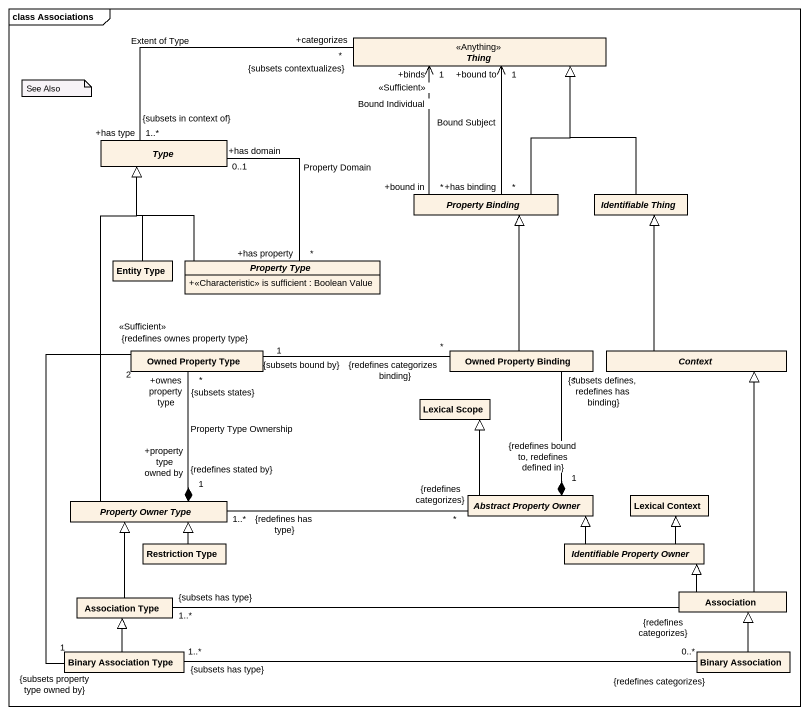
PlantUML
@startuml
mainframe class Associations
hide circle
hide empty members
skinparam classAttributeIconSize 0
abstract class Thing <<Anything>>
abstract class Type
abstract class "Property Binding" as Property_Binding
abstract class "Identifiable Thing" as Identifiable_Thing
class "Entity Type" as Entity_Type
abstract class "Property Type" as Property_Type {
  +<<Characteristic>> is sufficient : Boolean Value
}
class "Owned Property Type" as Owned_Property_Type
class "Owned Property Binding" as Owned_Property_Binding
abstract class Context
class "Lexical Scope" as Lexical_Scope
abstract class "Property Owner Type" as Property_Owner_Type
abstract class "Abstract Property Owner" as Abstract_Property_Owner
class "Lexical Context" as Lexical_Context
class "Restriction Type" as Restriction_Type
abstract class "Identifiable Property Owner" as Identifiable_Property_Owner
class "Association Type" as Association_Type
class Association
class "Binary Association Type" as Binary_Association_Type
class "Binary Association" as Binary_Association
Thing "+bound to\n1" <-- "+has binding\n*" Property_Binding : Bound Subject
Type "+has type\n1..*\n{subsets in context of}" -right- "+categorizes\n*\n{subsets contextualizes}" Thing : Extent of Type
Type "+has domain\n0..1" -- "+has property\n*" Property_Type : Property Domain
Property_Binding -up-|> Thing
Property_Binding "+bound in\n*" -up-> "+binds\n1\n<<Sufficient>>" Thing : Bound Individual
Identifiable_Thing -up-|> Thing
Entity_Type -up-|> Type
Property_Type -up-|> Type
Owned_Property_Binding -up-|> Property_Binding
Owned_Property_Binding "{redefines categorizes binding}\n*" -left- "{subsets bound by}\n1" Owned_Property_Type
Context -up-|> Identifiable_Thing
Property_Owner_Type -up-|> Type
Property_Owner_Type "{redefines stated by}\n1\n+property type owned by" *-up- "{subsets states}\n*\n+ownes property type" Owned_Property_Type : Property Type Ownership
Property_Owner_Type "1..*\n{redefines has type}" -right- "*\n{redefines categorizes}" Abstract_Property_Owner
Abstract_Property_Owner "1\n{redefines bound to, redefines defined in}" *-up- "*\n{subsets defines, redefines has binding}" Owned_Property_Binding
Abstract_Property_Owner -up-|> Lexical_Scope
Restriction_Type -up-|> Property_Owner_Type
Identifiable_Property_Owner -left-|> Abstract_Property_Owner
Identifiable_Property_Owner -up-|> Lexical_Context
Association_Type -up-|> Property_Owner_Type
Association_Type "{subsets has type}\n1..*" -right- "{redefines categorizes}" Association
Association -up-|> Context
Association -left-|> Identifiable_Property_Owner
Binary_Association_Type "1\n{subsets property type owned by}" -up- "2\n{redefines ownes property type}\n<<Sufficient>>" Owned_Property_Type
Binary_Association_Type -up-|> Association_Type
Binary_Association_Type "1..*\n{subsets has type}" -right- "0..*\n{redefines categorizes}" Binary_Association
Binary_Association -up-|> Association
note as N1
  See Also
end note
@enduml
